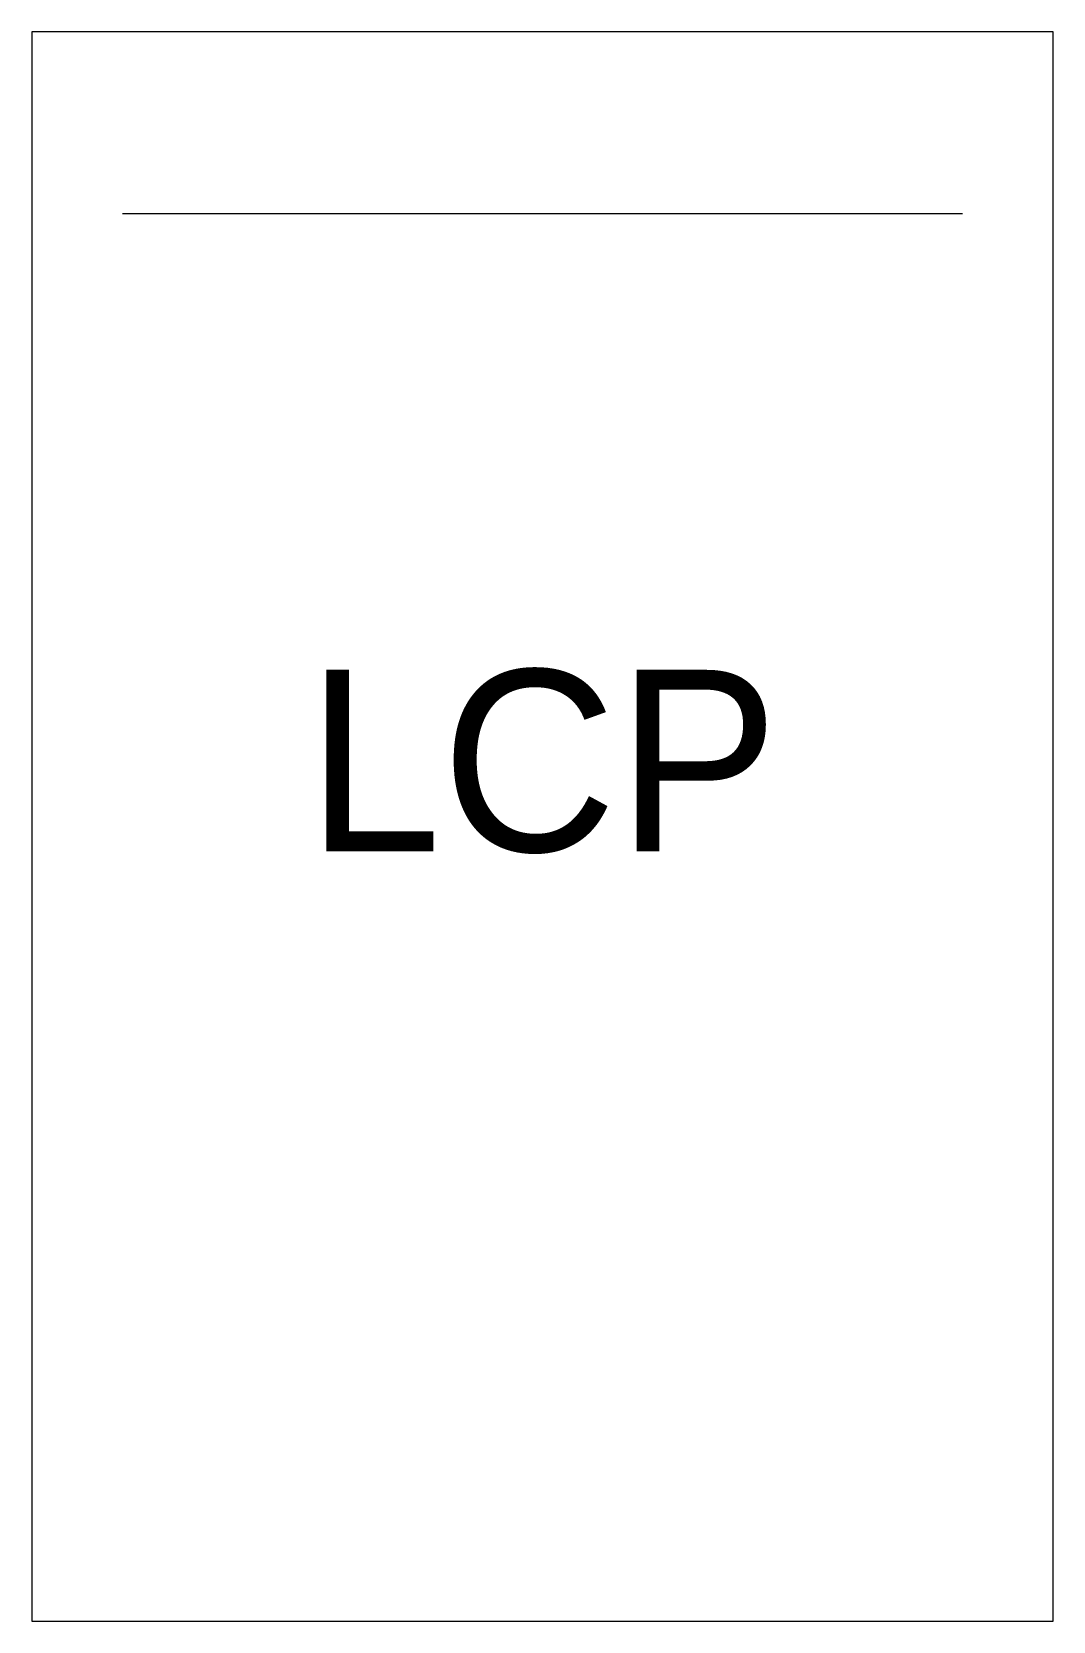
# Model space of a CAD drawing. Header units: millimetres. Extents: x -225 to 225, y -350 to 350.
import ezdxf
from ezdxf.enums import TextEntityAlignment as Align

# ---------------------------------------------------------------- set-up
doc = ezdxf.new("R2010")
doc.units = ezdxf.units.MM
doc.layers.add('E-POWR', color=7, linetype='Continuous', lineweight=20, true_color=0x735c76)

# ---------------------------------------------------------------- blocks, each defined once
blk = doc.blocks.new('205_ELECTRICAL_LIGHTING_SYMBOLS_LIGHTING_CONTROL_PANEL')
at = {"layer": 'E-POWR'}
blk.add_lwpolyline([(-225, -350), (225, -350), (225, 350), (-225, 350)], close=True, dxfattribs=at)
blk.add_lwpolyline([(-185, 270), (185, 270)], dxfattribs=at)
blk.add_text('LCP', height=80, dxfattribs=at).set_placement((0, -35), align=Align.BOTTOM_CENTER)

msp = doc.modelspace()

# ---------------------------------------------------------------- block references
msp.add_blockref('205_ELECTRICAL_LIGHTING_SYMBOLS_LIGHTING_CONTROL_PANEL', (0, 0))

doc.saveas('drawing.dxf')
